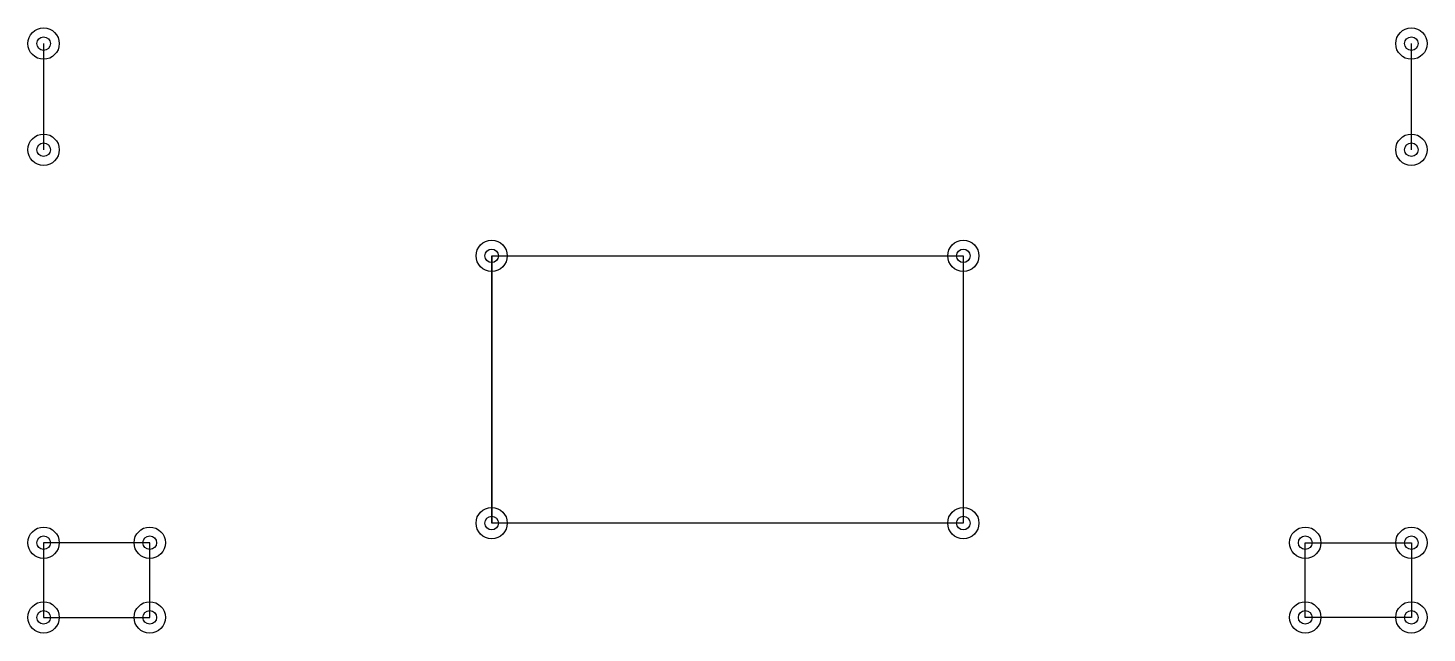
# Model space of a CAD drawing. Header units: millimetres. Extents: x -8 to 218, y -65 to 32.
import ezdxf

# ---------------------------------------------------------------- set-up
doc = ezdxf.new("R2010")
doc.units = ezdxf.units.MM
doc.layers.add('fastener', color=10, linetype='Continuous')

msp = doc.modelspace()

# ---------------------------------------------------------------- linework, layer by layer
at = {"layer": 'fastener'}
for p, q in [((-5.715, 29.845), (-5.715, 12.7)), ((215.26535, 12.7), (215.26535, 29.845)), ((66.674925, -4.4452), (142.874925, -4.4452)), ((66.674925, -47.6252), (66.674925, -4.4452)), ((66.674925, -4.4743), (66.674925, -47.6252)), ((142.874925, -4.4452), (142.874925, -47.6252)), ((142.874925, -47.6252), (66.674925, -47.6252)), ((11.43, -50.8), (-5.715, -50.8)), ((-5.715, -50.8), (-5.715, -62.865)), ((11.43, -62.865), (11.43, -50.8)), ((198.12035, -50.8), (215.26535, -50.8)), ((198.12035, -62.865), (198.12035, -50.8)), ((215.26535, -50.8), (215.26535, -62.865)), ((-5.715, -62.865), (11.43, -62.865)), ((215.26535, -62.865), (198.12035, -62.865))]:
    msp.add_line(p, q, dxfattribs=at)
for centre, radius in [((-5.715, 29.845), 2.52535), ((215.26535, 29.845), 2.52535), ((-5.715, 29.845), 1.1), ((215.26535, 29.845), 1.1), ((-5.715, 12.7), 2.52535), ((-5.715, 12.7), 1.1), ((215.26535, 12.7), 2.52535), ((215.26535, 12.7), 1.1), ((66.674925, -4.4452), 2.52535), ((142.874925, -4.4452), 2.52535), ((66.674925, -4.4452), 1.1), ((142.874925, -4.4452), 1.1), ((66.674925, -47.6252), 2.52535), ((142.874925, -47.6252), 2.52535), ((66.674925, -47.6252), 1.1), ((142.874925, -47.6252), 1.1), ((-5.715, -50.8), 2.52535), ((-5.715, -50.8), 1.1), ((11.43, -50.8), 2.52535), ((11.43, -50.8), 1.1), ((198.12035, -50.8), 2.52535), ((198.12035, -50.8), 1.1), ((215.26535, -50.8), 2.52535), ((215.26535, -50.8), 1.1), ((-5.715, -62.865), 2.52535), ((11.43, -62.865), 2.52535), ((198.12035, -62.865), 2.52535), ((215.26535, -62.865), 2.52535), ((-5.715, -62.865), 1.1), ((11.43, -62.865), 1.1), ((198.12035, -62.865), 1.1), ((215.26535, -62.865), 1.1)]:
    msp.add_circle(centre, radius, dxfattribs=at)

doc.saveas('drawing.dxf')
